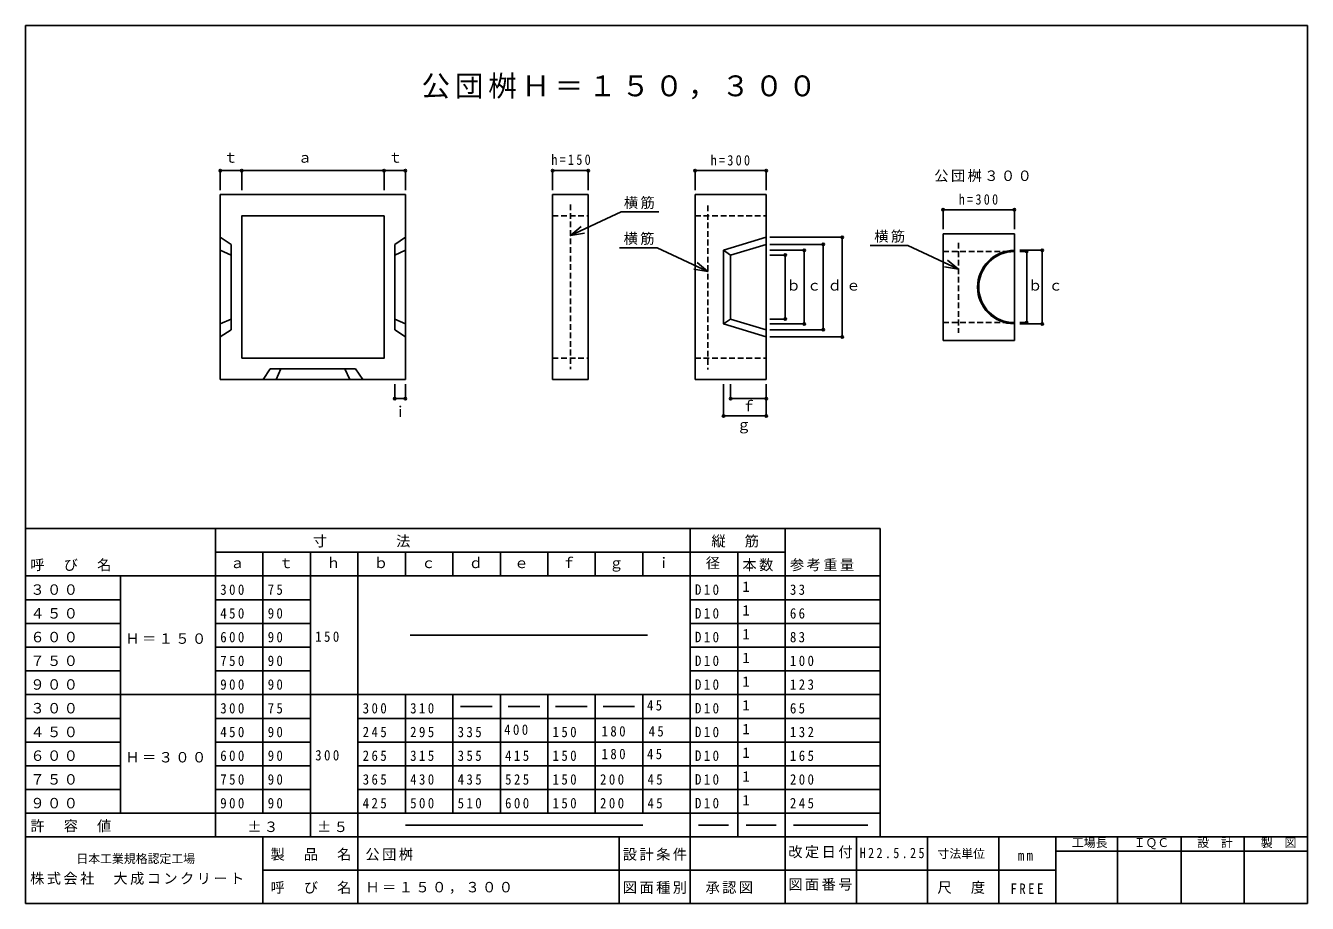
# Model space of a CAD drawing. Units: millimetres, scale not verified. Extents: x -2700 to 2700, y -1900 to 1800.
import ezdxf
from ezdxf.enums import TextEntityAlignment as Align

# ---------------------------------------------------------------- set-up
doc = ezdxf.new("R2010")
doc.units = ezdxf.units.MM
doc.header["$LTSCALE"] = 20
doc.header["$PDMODE"] = 32
doc.header["$PDSIZE"] = 10
doc.linetypes.add('DASHED1', pattern=[1.8, 1.2, -0.6])
for name, color, linetype in [('0-1', 7, 'Continuous'), ('0-2', 7, 'Continuous'), ('0-3', 2, 'DASHED1'), ('F-0', 2, 'Continuous')]:
    doc.layers.add(name, color=color, linetype=linetype)
doc.styles.add('ＭＳ ゴシック', font='')
doc.styles.get('ＭＳ ゴシック').set_extended_font_data('MS Gothic')

msp = doc.modelspace()

# ---------------------------------------------------------------- linework, layer by layer
at = {"layer": '0-1'}
for p, q in [((-1879.78, 307.88), (-1879.78, 1087.88)), ((-1879.78, 1087.88), (-1099.78, 1087.88)), ((-1099.78, 1087.88), (-1099.78, 307.88)), ((-479.78, 1087.88), (-479.78, 307.88)), ((-479.78, 1087.88), (-329.78, 1087.88)), ((-329.78, 1087.88), (-329.78, 307.88)), ((120.22, 1087.88), (420.22, 1087.88)), ((120.22, 1087.88), (120.22, 307.88)), ((420.22, 1087.88), (420.22, 307.88)), ((1165.54, 922.88), (1165.54, 472.88)), ((1165.54, 922.88), (1465.54, 922.88)), ((1465.54, 922.88), (1465.54, 472.88)), ((-1879.78, 907.88), (-1834.78, 877.88)), ((-1834.78, 877.88), (-1834.78, 517.88)), ((-1099.78, 907.88), (-1144.78, 877.88)), ((-1144.78, 877.88), (-1144.78, 517.88)), ((-1834.78, 832.88), (-1879.78, 852.88)), ((-1144.78, 832.88), (-1099.78, 852.88)), ((-1834.78, 562.88), (-1879.78, 542.88)), ((-1144.78, 562.88), (-1099.78, 542.88)), ((270.22, 562.88), (240.22, 542.88)), ((-1879.78, 487.88), (-1834.78, 517.88)), ((-1099.78, 487.88), (-1144.78, 517.88)), ((1165.54, 472.88), (1465.54, 472.88)), ((-1699.78, 307.88), (-1669.78, 352.88)), ((-1309.78, 352.88), (-1669.78, 352.88)), ((-1624.78, 352.88), (-1644.78, 307.88)), ((-1354.78, 352.88), (-1334.78, 307.88)), ((-1279.78, 307.88), (-1309.78, 352.88)), ((-1099.78, 307.88), (-1879.78, 307.88)), ((-479.78, 307.88), (-329.78, 307.88)), ((120.22, 307.88), (420.22, 307.88))]:
    msp.add_line(p, q, dxfattribs=at)
at = {"layer": '0-1', "linetype": 'DASHED1'}
for p, q in [((-479.78, 997.88), (-329.78, 997.88)), ((120.22, 997.88), (420.22, 997.88)), ((1165.54, 847.88), (1465.54, 847.88)), ((1165.54, 547.88), (1465.54, 547.88)), ((-479.78, 397.88), (-329.78, 397.88)), ((120.22, 397.88), (420.22, 397.88))]:
    msp.add_line(p, q, dxfattribs=at)
at = {"layer": '0-1'}
msp.add_lwpolyline([(-1789.78, 397.88), (-1789.78, 997.88), (-1189.78, 997.88), (-1189.78, 397.88)], close=True, dxfattribs=at)
for points in [[(420.22, 907.88), (240.22, 852.88), (270.22, 832.88)], [(420.22, 877.88), (270.22, 832.88), (270.22, 562.88), (420.22, 517.88)], [(240.22, 852.88), (240.22, 542.88), (420.22, 487.88)]]:
    msp.add_lwpolyline(points, dxfattribs=at)
for radius in [155, 150]:
    msp.add_arc((1465.54, 697.88), radius, 90, 270, dxfattribs=at)
at = {"layer": '0-2', "color": 4}
for p, q in [((-1879.78, 1188.86), (-1099.78, 1188.86)), ((-1879.78, 1106.98), (-1879.78, 1188.86)), ((-1789.78, 1106.98), (-1789.78, 1188.86)), ((-1189.78, 1106.98), (-1189.78, 1188.86)), ((-1099.78, 1106.98), (-1099.78, 1188.86)), ((-479.78, 1188.86), (-329.78, 1188.86)), ((-479.78, 1106.98), (-479.78, 1188.86)), ((-329.78, 1106.98), (-329.78, 1188.86)), ((120.22, 1188.86), (420.22, 1188.86)), ((120.22, 1106.98), (120.22, 1188.86)), ((420.22, 1106.98), (420.22, 1188.86)), ((-32.07, 1014.98), (-191.38, 1014.98)), ((1165.54, 1023.86), (1465.54, 1023.86)), ((1165.54, 941.98), (1165.54, 1023.86)), ((1465.54, 941.98), (1465.54, 1023.86)), ((-404.78, 914.67), (-345.73, 925.27)), ((435.65, 907.88), (740.22, 907.88)), ((435.65, 877.88), (660.22, 877.88)), ((660.22, 877.88), (660.22, 517.88)), ((740.22, 907.88), (740.22, 487.88)), ((-198.25, 863.56), (-38.94, 863.56)), ((435.65, 852.88), (580.22, 852.88)), ((435.65, 832.88), (500.22, 832.88)), ((500.22, 832.88), (500.22, 562.88)), ((580.22, 852.88), (580.22, 542.88)), ((1488.02, 852.88), (1582.94, 852.88)), ((1488.02, 847.88), (1517.88, 847.88)), ((1517.88, 847.88), (1517.88, 547.88)), ((1582.94, 852.88), (1582.94, 542.88)), ((174.47, 763.25), (115.41, 773.85)), ((1230.4, 772.82), (1171.34, 783.42)), ((435.65, 562.88), (500.22, 562.88)), ((435.65, 542.88), (580.22, 542.88)), ((1488.02, 547.88), (1517.88, 547.88)), ((1488.02, 542.88), (1582.94, 542.88)), ((435.65, 517.88), (660.22, 517.88)), ((435.65, 487.88), (740.22, 487.88)), ((-1144.78, 288.76), (-1144.78, 227.85)), ((-1099.78, 288.76), (-1099.78, 227.85)), ((240.22, 288.76), (240.22, 155.09)), ((270.22, 288.76), (270.22, 227.85)), ((420.22, 288.76), (420.22, 227.85)), ((420.22, 288.76), (420.22, 155.09)), ((-1099.78, 227.85), (-1144.78, 227.85)), ((420.22, 227.85), (270.22, 227.85)), ((420.22, 155.09), (240.22, 155.09))]:
    msp.add_line(p, q, dxfattribs=at)
at = {"layer": '0-2'}
for p, q in [((900, -320), (-2700, -320)), ((-1900, -1620), (-1900, -320)), ((100, -1620), (100, -320)), ((500, -1620), (500, -320)), ((900, -1620), (900, -320)), ((500, -420), (-1900, -420)), ((-1700, -1520), (-1700, -420)), ((-1500, -1620), (-1500, -420)), ((-1300, -1620), (-1300, -420)), ((-1100, -520), (-1100, -420)), ((-900, -520), (-900, -420)), ((-700, -520), (-700, -420)), ((-500, -520), (-500, -420)), ((-300, -520), (-300, -420)), ((-100, -520), (-100, -420)), ((300, -1620), (300, -420)), ((900, -520), (-2700, -520)), ((-2300, -1520), (-2300, -520)), ((-2300, -620), (-2700, -620)), ((-1700, -620), (-1900, -620)), ((-1500, -620), (-1700, -620)), ((900, -620), (100, -620)), ((-2300, -720), (-2700, -720)), ((-1700, -720), (-1900, -720)), ((-1500, -720), (-1700, -720)), ((900, -720), (100, -720)), ((-1080, -770), (-80, -770)), ((-2300, -820), (-2700, -820)), ((-1700, -820), (-1900, -820)), ((-1500, -820), (-1700, -820)), ((900, -820), (100, -820)), ((-2300, -920), (-2700, -920)), ((-1700, -920), (-1900, -920)), ((-1500, -920), (-1700, -920)), ((900, -920), (100, -920)), ((900, -1020), (-2700, -1020)), ((-1100, -1520), (-1100, -1020)), ((-900, -1520), (-900, -1020)), ((-700, -1520), (-700, -1020)), ((-500, -1520), (-500, -1020)), ((-300, -1520), (-300, -1020)), ((-100, -1520), (-100, -1020)), ((-867.24, -1070), (-734.32, -1070)), ((-667.24, -1070), (-534.32, -1070)), ((-467.24, -1070), (-334.32, -1070)), ((-267.24, -1070), (-134.32, -1070)), ((-2300, -1120), (-2700, -1120)), ((-1500, -1120), (-1900, -1120)), ((900, -1120), (-1300, -1120)), ((-2300, -1220), (-2700, -1220)), ((-1500, -1220), (-1900, -1220)), ((900, -1220), (-1300, -1220)), ((-2300, -1320), (-2700, -1320)), ((-1500, -1320), (-1900, -1320)), ((900, -1320), (-1300, -1320)), ((-2300, -1420), (-2700, -1420)), ((-1500, -1420), (-1900, -1420)), ((900, -1420), (-1300, -1420)), ((900, -1520), (-2700, -1520)), ((-1100, -1570), (-100, -1570)), ((135.12, -1570), (261.55, -1570)), ((335.12, -1570), (461.54, -1570)), ((535.12, -1570), (848.21, -1570))]:
    msp.add_line(p, q, dxfattribs=at)
at = {"layer": '0-2', "color": 4}
for points in [[(-191.38, 1014.98), (-404.78, 914.67), (-358.94, 953.38)], [(857.68, 873.12), (1016.99, 873.12), (1230.4, 772.82), (1184.55, 811.52)], [(-38.94, 863.56), (174.47, 763.25), (128.63, 801.96)]]:
    msp.add_lwpolyline(points, dxfattribs=at)
for p in [(-1879.78, 1188.86), (-1789.78, 1188.86), (-1189.78, 1188.86), (-1099.78, 1188.86), (-479.78, 1188.86), (-329.78, 1188.86), (120.22, 1188.86), (420.22, 1188.86), (1165.54, 1023.86), (1465.54, 1023.86), (660.22, 877.88), (740.22, 907.88), (500.22, 832.88), (580.22, 852.88), (1517.88, 847.88), (1582.94, 852.88), (500.22, 562.88), (580.22, 542.88), (1517.88, 547.88), (1582.94, 542.88), (660.22, 517.88), (740.22, 487.88), (-1144.78, 227.85), (-1099.78, 227.85), (270.22, 227.85), (420.22, 227.85), (240.22, 155.09), (420.22, 155.09)]:
    msp.add_point(p, dxfattribs=at)
at = {"layer": '0-3'}
for p, q in [((-404.78, 1046.09), (-404.78, 351.82)), ((174.47, 1041.78), (174.47, 350.41)), ((1230.4, 884.57), (1230.4, 504.91))]:
    msp.add_line(p, q, dxfattribs=at)
at = {"layer": 'F-0'}
for p, q in [((-2700, 1800), (-2700, -1900)), ((-2700, 1800), (2700, 1800)), ((2700, 1800), (2700, -1900)), ((-2700, -1620), (2700, -1620)), ((-1700, -1620), (-1700, -1900)), ((-1300, -1620), (-1300, -1900)), ((-200, -1620), (-200, -1900)), ((100, -1620), (100, -1900)), ((500, -1620), (500, -1900)), ((800, -1620), (800, -1900)), ((1100, -1620), (1100, -1900)), ((1400, -1620), (1400, -1900)), ((1640, -1620), (1640, -1900)), ((1900, -1620), (1900, -1900)), ((2168, -1620), (2168, -1900)), ((2434, -1620), (2434, -1900)), ((1640, -1680), (2700, -1680)), ((-1700, -1760), (1640, -1760)), ((-2700, -1900), (2700, -1900))]:
    msp.add_line(p, q, dxfattribs=at)

# ---------------------------------------------------------------- texts
at = {"layer": '0-2', "style": 'ＭＳ ゴシック'}
for s, p in [('ｔ', (-1865.88, 1208.86)), ('ａ', (-1553.43, 1208.86)), ('ｔ', (-1172.31, 1208.86)), ('ｂ', (505.49, 669.93)), ('ｃ', (592.13, 669.93)), ('ｄ', (678.76, 669.93)), ('ｅ', (757.09, 669.93)), ('ｂ', (1523.16, 669.93)), ('ｃ', (1609.8, 669.93)), ('ｆ', (316.46, 161.29)), ('ｉ', (-1151.46, 137.48)), ('ｇ', (295.86, 82.64)), ('ａ', (-1838.41, -500)), ('ｔ', (-1633.1, -500)), ('ｈ', (-1433.1, -500)), ('ｂ', (-1233.11, -500)), ('ｃ', (-1033.11, -500)), ('ｄ', (-833.1, -500)), ('ｅ', (-641.41, -500)), ('ｆ', (-441.41, -500)), ('ｇ', (-241.41, -500)), ('ｉ', (-41.41, -500)), ('径', (165.65, -500)), ('1', (320, -600)), ('1', (320, -700)), ('1', (320, -800)), ('1', (320, -900)), ('1', (320, -1000)), ('1', (320, -1100)), ('1', (320, -1200)), ('1', (320, -1300)), ('1', (320, -1400)), ('1', (320, -1500))]:
    msp.add_text(s, height=43.99, dxfattribs=at).set_placement(p, align=Align.BOTTOM_LEFT)
at = {"layer": '0-2', "color": 3, "insert": (-1032.05, 1489.23), "char_height": 87.98, "attachment_point": 7, "style": 'ＭＳ ゴシック'}
msp.add_mtext('\\T1.17;公団桝Ｈ＝１５０，３００', dxfattribs=at)
at = {"layer": '0-2', "char_height": 43.99, "attachment_point": 7, "style": 'ＭＳ ゴシック'}
for s, insert in [('\\T1.38;\\W0.85;h=150', (-485.25, 1212.44)), ('\\T1.38;\\W0.85;h=300', (186.04, 1209.92)), ('\\T1.17;公団桝３００', (1128.12, 1140.08)), ('\\T1.17;横筋', (-179.57, 1026.78)), ('\\T1.38;\\W0.85;h=300', (1231.37, 1044.92)), ('\\T1.17;横筋', (-180.74, 875.36)), ('\\T1.17;横筋', (875.19, 884.92)), ('\\T1.17;寸\u3000\u3000\u3000\u3000法', (-1490.26, -400)), ('\\T1.17;縦\u3000筋', (189.23, -400)), ('\\T1.17;呼\u3000び\u3000名', (-2680, -500)), ('\\T1.17;本数', (320, -500)), ('\\T1.17;参考重量', (520, -500)), ('\\T1.17;３００', (-2680, -600)), ('\\T1.38;\\W0.9;300', (-1880, -600)), ('\\T1.36;\\W0.9;75', (-1680, -600)), ('\\T1.38;\\W0.9;D10', (120, -600)), ('\\T1.36;\\W0.9;33', (520, -600)), ('\\T1.17;４５０', (-2680, -700)), ('\\T1.38;\\W0.9;450', (-1880, -700)), ('\\T1.36;\\W0.9;90', (-1680, -700)), ('\\T1.38;\\W0.9;D10', (120, -700)), ('\\T1.36;\\W0.9;66', (520, -700)), ('\\T1.17;６００', (-2680, -800)), ('\\T1.38;\\W0.9;600', (-1880, -800)), ('\\T1.36;\\W0.9;90', (-1680, -800)), ('\\T1.38;\\W0.9;150', (-1480, -798.05)), ('\\T1.38;\\W0.9;D10', (120, -800)), ('\\T1.36;\\W0.9;83', (520, -800)), ('\\T1.17;Ｈ＝１５０', (-2280, -806.65)), ('\\T1.17;７５０', (-2680, -900)), ('\\T1.38;\\W0.9;750', (-1880, -900)), ('\\T1.36;\\W0.9;90', (-1680, -900)), ('\\T1.38;\\W0.9;D10', (120, -900)), ('\\T1.38;\\W0.9;100', (520, -900)), ('\\T1.17;９００', (-2680, -1000)), ('\\T1.38;\\W0.9;900', (-1880, -1000)), ('\\T1.36;\\W0.9;90', (-1680, -1000)), ('\\T1.38;\\W0.9;D10', (120, -1000)), ('\\T1.38;\\W0.9;123', (520, -1000)), ('\\T1.17;３００', (-2680, -1100)), ('\\T1.38;\\W0.9;300', (-1880, -1100)), ('\\T1.36;\\W0.9;75', (-1680, -1100)), ('\\T1.38;\\W0.9;300', (-1280, -1100)), ('\\T1.38;\\W0.9;310', (-1080, -1100)), ('\\T1.36;\\W0.9;45', (-82.08, -1087.62)), ('\\T1.38;\\W0.9;D10', (120, -1100)), ('\\T1.36;\\W0.9;65', (520, -1100)), ('\\T1.17;４５０', (-2680, -1200)), ('\\T1.38;\\W0.9;450', (-1880, -1200)), ('\\T1.36;\\W0.9;90', (-1680, -1200)), ('\\T1.38;\\W0.9;245', (-1280, -1200)), ('\\T1.38;\\W0.9;295', (-1080, -1200)), ('\\T1.38;\\W0.9;335', (-880, -1200)), ('\\T1.38;\\W0.9;400', (-684.04, -1190.23)), ('\\T1.38;\\W0.9;150', (-480, -1200)), ('\\T1.38;\\W0.9;180', (-273.62, -1197.07)), ('\\T1.36;\\W0.9;45', (-75.24, -1197.07)), ('\\T1.38;\\W0.9;D10', (120, -1200)), ('\\T1.38;\\W0.9;132', (520, -1200)), ('\\T1.17;６００', (-2680, -1300)), ('\\T1.17;Ｈ＝３００', (-2280, -1306.65)), ('\\T1.38;\\W0.9;600', (-1880, -1300)), ('\\T1.36;\\W0.9;90', (-1680, -1300)), ('\\T1.38;\\W0.9;300', (-1480, -1298.05)), ('\\T1.38;\\W0.9;265', (-1280, -1300)), ('\\T1.38;\\W0.9;315', (-1080, -1300)), ('\\T1.38;\\W0.9;355', (-880, -1300)), ('\\T1.38;\\W0.9;415', (-680, -1300)), ('\\T1.38;\\W0.9;150', (-480, -1300)), ('\\T1.38;\\W0.9;180', (-273.62, -1292.83)), ('\\T1.36;\\W0.9;45', (-82.08, -1292.83)), ('\\T1.38;\\W0.9;D10', (120, -1300)), ('\\T1.38;\\W0.9;165', (520, -1300)), ('\\T1.17;７５０', (-2680, -1400)), ('\\T1.38;\\W0.9;750', (-1880, -1400)), ('\\T1.36;\\W0.9;90', (-1680, -1400)), ('\\T1.38;\\W0.9;365', (-1280, -1400)), ('\\T1.38;\\W0.9;430', (-1080, -1400)), ('\\T1.38;\\W0.9;435', (-880, -1400)), ('\\T1.38;\\W0.9;525', (-680, -1400)), ('\\T1.38;\\W0.9;150', (-480, -1400)), ('\\T1.38;\\W0.9;200', (-280, -1400)), ('\\T1.36;\\W0.9;45', (-80, -1400)), ('\\T1.38;\\W0.9;D10', (120, -1400)), ('\\T1.38;\\W0.9;200', (520, -1400)), ('\\T1.17;９００', (-2680, -1500)), ('\\T1.38;\\W0.9;900', (-1880, -1500)), ('\\T1.36;\\W0.9;90', (-1680, -1500)), ('\\T1.38;\\W0.9;425', (-1280, -1500)), ('\\T1.38;\\W0.9;500', (-1080, -1500)), ('\\T1.38;\\W0.9;510', (-880, -1500)), ('\\T1.38;\\W0.9;600', (-680, -1500)), ('\\T1.38;\\W0.9;150', (-480, -1500)), ('\\T1.38;\\W0.9;200', (-280, -1500)), ('\\T1.36;\\W0.9;45', (-80, -1500)), ('\\T1.38;\\W0.9;D10', (120, -1500)), ('\\T1.38;\\W0.9;245', (520, -1500)), ('\\T1.17;許\u3000容\u3000値', (-2680, -1600)), ('\\T1.17;±３', (-1765.94, -1600)), ('\\T1.17;±５', (-1471.9, -1600))]:
    msp.add_mtext(s, dxfattribs=dict(at, insert=insert))
at = {"layer": 'F-0', "color": 4, "style": 'ＭＳ ゴシック'}
for s, p in [('寸法単位', (1141.75, -1720)), ('工場長', (1707.89, -1673.52)), ('ＩＱＣ', (1967.89, -1673.52)), ('設\u3000計', (2235.89, -1673.52)), ('製\u3000図', (2503.89, -1673.52)), ('日本工業規格認定工場', (-2486.22, -1741.22))]:
    msp.add_text(s, height=36.66, dxfattribs=at).set_placement(p, align=Align.BOTTOM_LEFT)
at = {"layer": 'F-0', "color": 7, "char_height": 43.99, "attachment_point": 7, "style": 'ＭＳ ゴシック'}
for s, insert in [('\\T1.17;製\u3000品\u3000名', (-1668.33, -1720)), ('\\T1.17;公団桝', (-1268.33, -1720)), ('\\T1.17;設計条件', (-184.1, -1720)), ('\\T1.17;改定日付', (513.03, -1710.1)), ('\\T1.39;\\W0.85;H22.5.25', (814.01, -1710.1)), ('\\T1.36;\\W0.9;mm', (1480.31, -1720)), ('\\T1.17;株式会社\u3000大成コンクリート', (-2681.23, -1822.03)), ('\\T1.17;呼\u3000び\u3000名', (-1668.33, -1860)), ('\\T1.17;Ｈ＝１５０，３００', (-1268.33, -1860)), ('\\T1.17;図面種別', (-184.1, -1860)), ('\\T1.17;承認図', (164.38, -1860)), ('\\T1.17;図面番号', (513.03, -1846.91)), ('\\T1.17;尺\u3000度', (1141.75, -1860)), ('\\T1.38;\\W0.9;FREE', (1449.2, -1860))]:
    msp.add_mtext(s, dxfattribs=dict(at, insert=insert))

doc.saveas('drawing.dxf')
